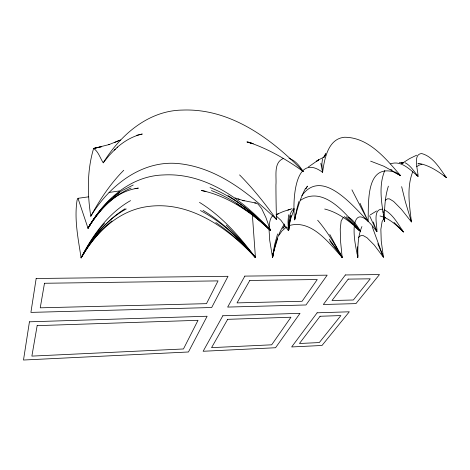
<?xml version="1.0" encoding="UTF-8"?>
<svg xmlns="http://www.w3.org/2000/svg" width="470" height="470" viewBox="0 0 470 470"><rect width="100%" height="100%" fill="white"/><g stroke="black" fill="none" stroke-linecap="round" stroke-linejoin="round"><path stroke-width="0.7" d="M288.368 229.16L288.357 230.629L280.966 220.342L276.178 215.906M357.57 246.768L357.811 257.343C355.743 246.903 353.27 236.246 354.339 225.535M357.235 253.013L357.811 257.343C357.723 247.003 357.799 236.21 361.929 226.54M269.005 228.919L269.704 240.317L272.577 257.507L272.911 255.674A209.514 164.118 22.9 0 1 273.81 251.344M288.468 225.759C289.009 219.889 289.068 212.763 293.897 208.609M269.081 227.051C269.61 223.18 269.686 218.356 272.812 215.566M288.492 229.078L288.357 230.629L288.016 221.699L288.533 214.767M272.823 254.393L272.958 252.954M288.51 229.008L288.357 230.629L290.489 219.39L294.261 208.862M288.627 227.803L290.883 215.648M295.031 217.011L294.666 219.884C292.399 203.633 293.885 151.029 322.59 172.314C324.435 159.077 327.948 138.773 344.492 137.252C368.838 137.281 385.999 158.819 400.622 175.692L393.525 171.891M288.897 225.465L291.006 215.501M272.77 256.121L272.577 257.507C274.633 245.834 277.747 233.995 284.421 224.037M272.858 255.733L272.577 257.507L274.515 245.082L277.588 233.925M272.964 254.746L273.182 253.412M273.323 252.995L273.892 250.087M273.816 251.344L277.594 238.766M274.204 248.671L274.533 247.279M354.803 223.197C358.739 207.194 372.639 225.994 376.911 231.692C377.404 225.782 372.087 208.48 382.727 209.209M298.797 201.607L296.658 209.708L294.666 219.884C297.087 208.968 300.324 198.134 305.576 188.217M388.379 186.149C384.754 197.529 384.331 209.626 384.519 221.476L383.408 214.596M322.526 158.713L321.85 164.03L322.59 172.314L320.834 163.349M308.373 166.991L318.607 159.859L323.648 157.297L323.131 157.714L324.987 155.564L324.106 157.109L325.446 154.325M324.106 157.109L325.804 153.602L324.77 155.717M384.83 170.463C378.021 186.649 381.946 204.773 384.519 221.476M412.742 171.738C406.45 187.677 409.511 205.431 411.432 221.952L401.339 209.244L393.619 201.424L389.442 198.886L387.456 198.828L385.177 200.373M88.783 196.807L77.967 198.317L77.086 200.091C74.078 219.39 78.226 238.801 81.099 257.883C95.281 233.003 118.093 210.507 147.65 206.553C189.945 200.608 228.062 228.167 255.439 257.542L252.384 215.013M82.72 254.863C88.771 243.613 95.886 232.862 104.54 223.438M119.668 140.283L108.829 144.684L109.24 144.537L93.624 148.461C87.044 170.357 87.297 193.734 90.781 216.265C99.822 199.668 110.368 183.705 123.751 170.263M279.033 235.182L282 230.905L286.553 226.939M305.8 188.828L307.486 186.126L305.676 188.828M82.479 255.615L81.099 257.883C92.619 235.3 108.059 213.357 130.548 200.62M82.755 255.169C90.651 242.338 100.169 230.312 112.025 220.912M89.67 225.618L88.002 228.209L78.014 198.369M90.781 216.265C108.887 186.096 141.347 159.976 178.3 163.572C217.117 167.408 249.435 193.44 276.53 219.561C276.125 208.016 275.966 196.466 275.931 184.922C276.695 176.215 273.246 162.567 283.439 158.437M89.23 244.424L81.099 257.883L82.779 254.987A295.025 247.637 34.7 0 1 86.974 248.201C96.844 232.674 109.398 218.48 125.132 208.709M93.624 148.461C98.336 151.469 100.198 158.155 103.224 162.82C120.285 135.06 148.361 110.479 182.495 110.074C230.282 108.194 271.543 138.691 303.238 171.474C299.613 166.198 295.489 160.311 289.032 158.408M93.448 219.625L89.576 225.629A291.018 208.516 50.3 0 1 93.742 219.537M89.6 243.865L92.631 239.536M301.869 195.638C322.209 167.308 353.328 206.618 368.063 221.182C368.838 204.52 365.355 164.835 392.879 171.656M93.307 219.848L94.858 217.598M283.081 228.156L284.585 226.105M358.44 237.655L358.704 237.285M94.676 217.886L96.297 215.63M93.794 219.59C103.353 206.236 115.773 194.398 131.095 188.006M93.019 239.013L95.381 235.899M96.068 215.977L97.76 213.715M103.224 162.82L109.152 155.47L115.385 149.013M282.717 228.397L284.791 225.835M97.484 214.12L100.774 210.055M96.18 234.883C104.463 224.466 114.498 215.278 126.277 208.968M98.929 212.322L101.931 208.739M358.968 236.915L361.142 235.476L363.022 235.493L367.011 237.732L374.232 245.023L383.444 257.29L381.235 240.975L380.865 229.319L382.104 221.546L384.008 218.491L385.711 217.481M114.357 150.147L117.729 147.04M112.119 198.029C102.278 206.477 94.552 217.087 88.002 228.209C96.426 214.602 106.661 201.812 119.756 192.424M108.106 202.711C116.542 195.15 127.029 189.575 138.356 188.112L134.955 188.564M109.669 201.131L110.521 200.396M116.995 147.551C124.203 141.165 132.804 136.124 142.275 134.026L136.793 135.272M300.647 200.214C324.012 184.804 347.512 215.354 360.678 231.499L359.151 230.071M343.306 217.487L341.161 220.924L340.251 228.919L340.509 240.805L342.16 257.372C329.082 243.202 311.616 219.167 289.297 225.547M113.47 196.883L114.839 195.761M370.266 214.89L376.546 210.989M115.773 195.044L120.561 191.625M316.322 161.422L318.607 159.841L316.234 161.474M416.755 166.539L419.645 164.917L421.937 164.341M121.06 191.314L122.053 190.679M122.552 190.368L133.227 185.016M390.547 163.854C401.274 159.959 410.621 170.093 418.047 176.444C418.388 171.192 412.243 153.984 421.707 153.555C433.428 156.786 439.691 168.53 446.5 177.678C438.199 171.35 429.128 165.182 418.641 163.378M416.673 155.182L409.687 158.566L402.896 162.861L403.524 162.573L401.574 163.02L403.025 163.131L401.468 162.861L403.025 163.131M276.513 214.467L283.234 211.559L292.034 208.662M114.392 142.58L120.602 139.919M287.846 210.184L290.154 209.362M278.44 213.85L276.049 214.608M93.906 148.403L101.496 146.705L93.765 148.432M254.634 203.028L256.033 203.058L257.977 204.045L261.573 208.439L265.932 217.604L270.509 230.412C253.277 213.944 233.825 199.204 211.435 190.556M109.034 192.465L119.398 190.938M399.271 162.685L402.014 162.949L401.004 162.796M417.842 163.801L418.887 163.871M401.468 162.861L402.526 163.043M256.033 203.058L242.385 200.349L244.142 200.837L238.243 198.992M205.936 191.384L201.448 190.52C224.096 195.144 244.212 207.805 261.655 222.551M380.03 215.977C389.465 218.303 396.727 225.418 403.46 232.016C398.043 223.979 393.161 214.602 384.389 209.779M324.694 209.021C336.361 211.9 346.461 218.996 355.443 226.74A209.068 188.805 -7.3 0 1 358.951 230.2M253.283 143.691L246.926 141.911L252.214 143.479L247.966 142.11C267.935 148.59 286.218 159.342 303.238 171.474M370.624 161.145L383.908 166.268L398.678 174.452M235.018 197.905L239.353 199.339M404.987 162.685C410.292 165.322 413.577 170.686 417.113 175.222L416.549 174.605L418.047 176.444M210.043 187.565C233.355 196.625 253.183 212.675 270.509 230.412C243.272 200.191 206.054 172.484 163.378 174.963C130.102 175.909 103.488 200.584 88.002 228.209L89.523 225.694A293.973 195.156 53.3 0 1 93.301 219.843M348.247 217.099C354.01 220.154 357.259 226.211 360.678 231.499L356.448 227.292M445.231 176.579L443.997 175.78L444.879 176.444M200.443 210.566C221.993 221.922 239.753 239.154 255.439 257.542C239.665 236.598 222.022 216.259 199.486 202.382M390.752 169.388L392.162 170.205M203.069 210.395C223.309 222.651 240.27 239.553 255.439 257.542C243.501 244.553 230.512 232.392 215.83 222.539M228.02 195.614C241.968 204.08 254.576 214.602 266.155 226.058M236.445 203.604L250.457 213.163L263.911 224.302M394.982 171.926L395.922 172.531M396.392 172.831L400.622 175.692L399.324 174.822M344.298 216.57L355.661 226.446M393.995 222.392L401.809 230.171M346.226 216.752L358.228 228.749M266.02 226.217L267.935 228.003M226.234 225.195L240.258 239.377L253.254 254.775M267.929 227.991L270.509 230.412L268.017 227.897M444.638 175.892L446.5 177.678M357.629 228.397L358.598 229.366M239.577 174.911C253.207 188.652 265.239 203.874 276.53 219.561M359.209 229.989L360.678 231.499L359.274 229.918M317.667 220.224C327.367 231.504 334.863 244.465 342.16 257.372L340.967 255.662A230.717 153.567 47.3 0 0 338.136 251.438M329.893 241.022L340.074 254.393M329.176 239.165L338.159 251.427M401.68 229.56L403.46 232.016M369.602 215.759L376.911 231.692L373.309 222.04M340.991 255.609L342.16 257.372L329.781 234.459M416.726 174.529L417.266 175.363M376.458 230.647L375.777 229.043M351.918 189.821L368.063 221.182L360.02 203.281M340.262 252.978L340.862 254.37M377.792 243.654L382.427 254.816M410.774 219.737L405.328 201.642L401.65 186.649M372.205 226.693L383.444 257.29M411.432 221.952L410.369 218.591L410.821 220.219M287.828 227.439L287.987 228.432M357.782 255.803L357.67 254.681L357.758 255.627M383.238 213.045L383.079 210.854M355.214 226.969A206.318 184.716 -31 0 1 358.921 230.294M289.021 229.854A191.707 69.213 58.6 0 1 289.085 226.422M288.868 229.383A192.066 92.942 54 0 1 289.244 225.753M261.567 222.645A344.968 298.638 -32.6 0 1 267.841 228.144M29.44 321.809L23.5 360.026L188.447 351.989L207.129 316.245L29.44 321.809M36.172 278.493L30.903 312.397L211.694 307.515L228.009 276.301L36.172 278.493M37.154 325.651L31.878 356.113L183.459 348.969L198.023 320.311L37.154 325.651M44.486 283.263L40.238 307.821L206.483 303.661L218.051 280.89L44.486 283.263M222.845 315.758L203.14 351.272L275.543 347.741L300.019 313.337L222.845 315.758M244.841 276.107L227.656 307.08L305.976 304.971L327.173 275.167L244.841 276.107M227.68 319.33L211.565 347.647L271.683 344.81L290.942 317.227L227.68 319.33M249.799 280.455L237.027 302.897L302.087 301.27L317.262 279.533L249.799 280.455M317.132 312.803L291.659 346.954L322.003 345.474L349.304 311.798L317.132 312.803M345.362 274.956L323.331 304.501L355.931 303.62L379.484 274.568L345.362 274.956M320.082 316.263L299.449 343.5L319.3 342.565L340.885 315.57L320.082 316.263M348.217 279.11L332.002 300.524L353.34 299.989L370.272 278.81L348.217 279.11M384.466 219.237L384.372 218.086L384.484 219.537L384.466 219.237"/></g></svg>
